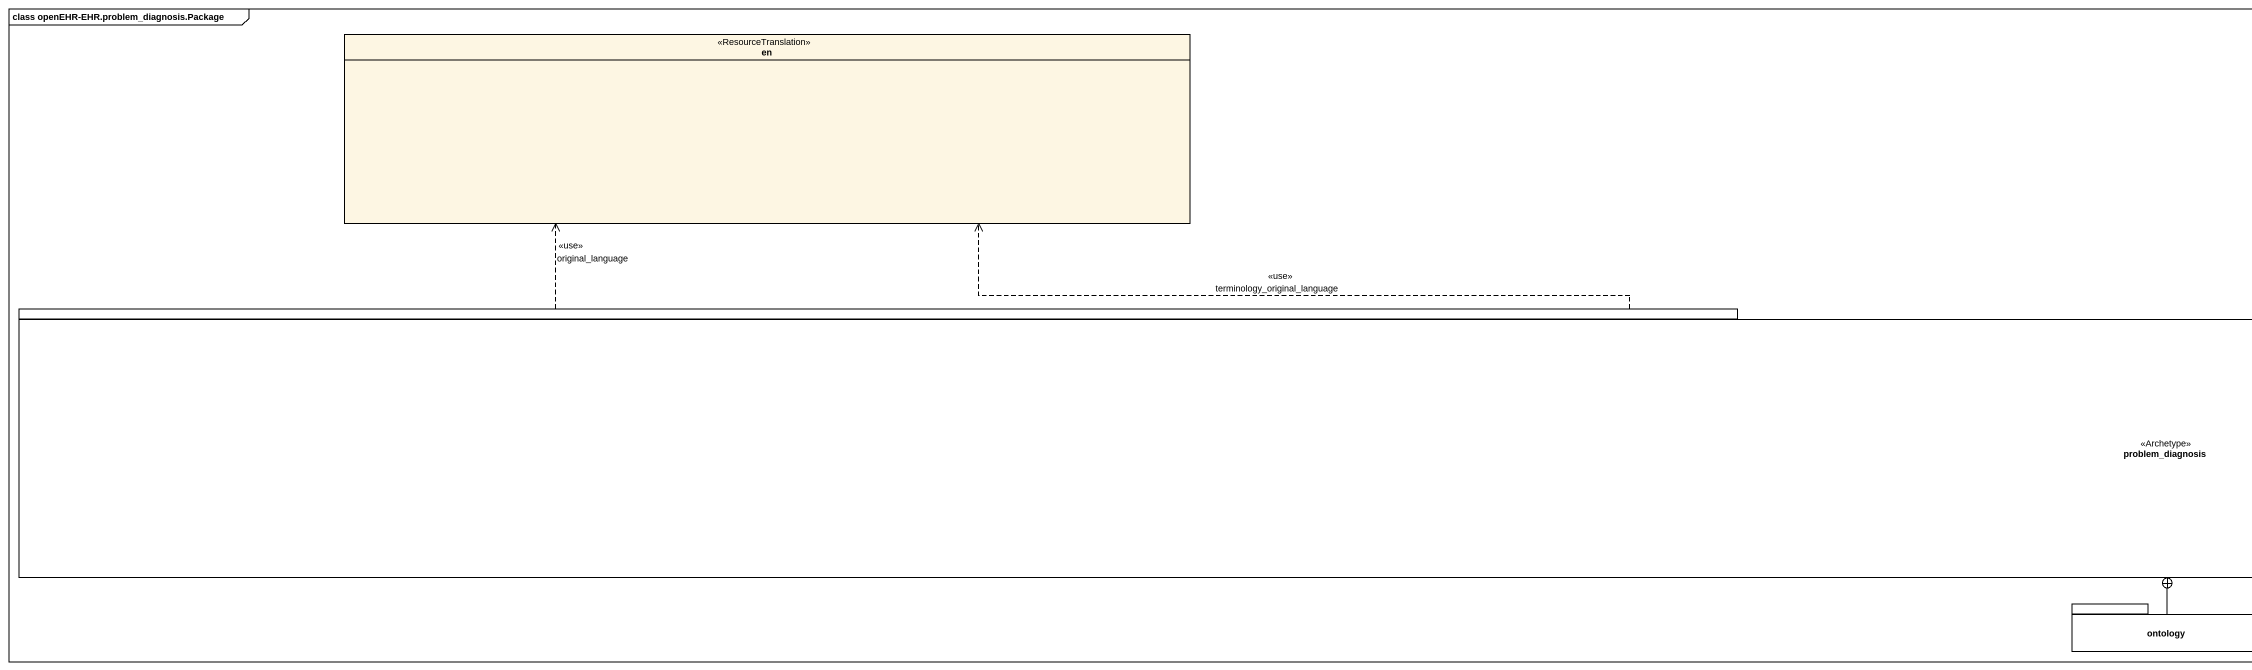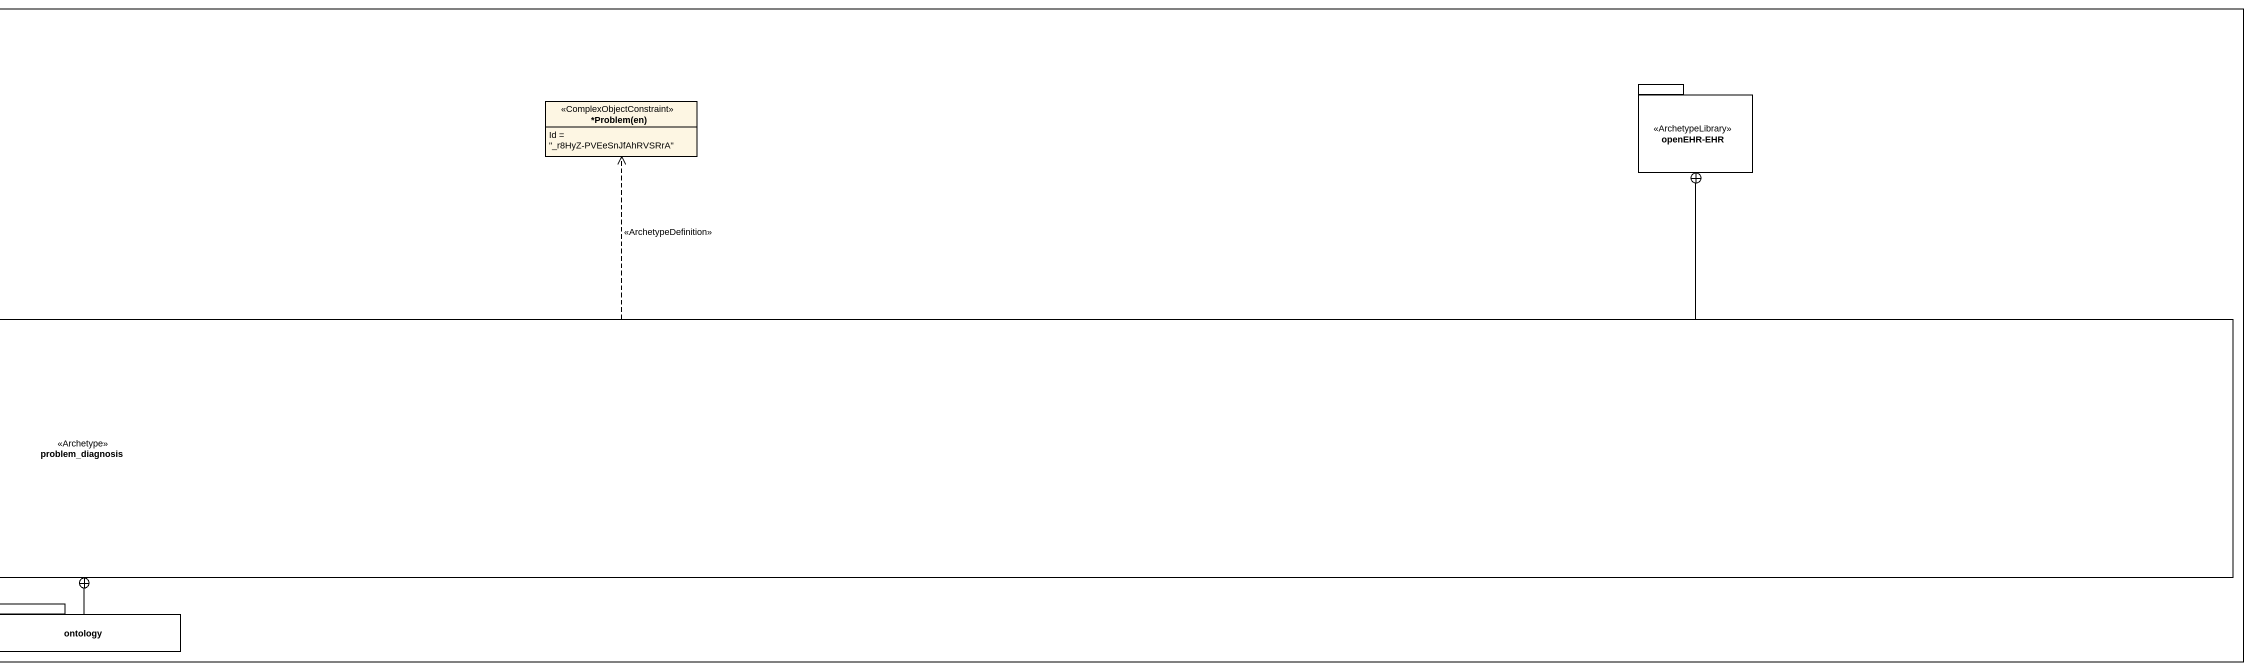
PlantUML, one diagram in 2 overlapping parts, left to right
@startuml
mainframe class openEHR-EHR.problem_diagnosis.Package
hide circle
hide empty members
enum en <<ResourceTranslation>>
class "*Problem(en)" as Problem_en <<ComplexObjectConstraint>> {
  Id = "_r8HyZ-PVEeSnJfAhRVSRrA"
}
package "openEHR-EHR" as openEHR_EHR <<ArchetypeLibrary>> {
}
package problem_diagnosis <<Archetype>> {
}
package ontology {
}
problem_diagnosis .left.> en : <<use>>\noriginal_language
problem_diagnosis .left.> en : <<use>>\nterminology_original_language
problem_diagnosis .right.> Problem_en : <<ArchetypeDefinition>>
problem_diagnosis -right-+ openEHR_EHR
ontology -up-+ problem_diagnosis
@enduml
